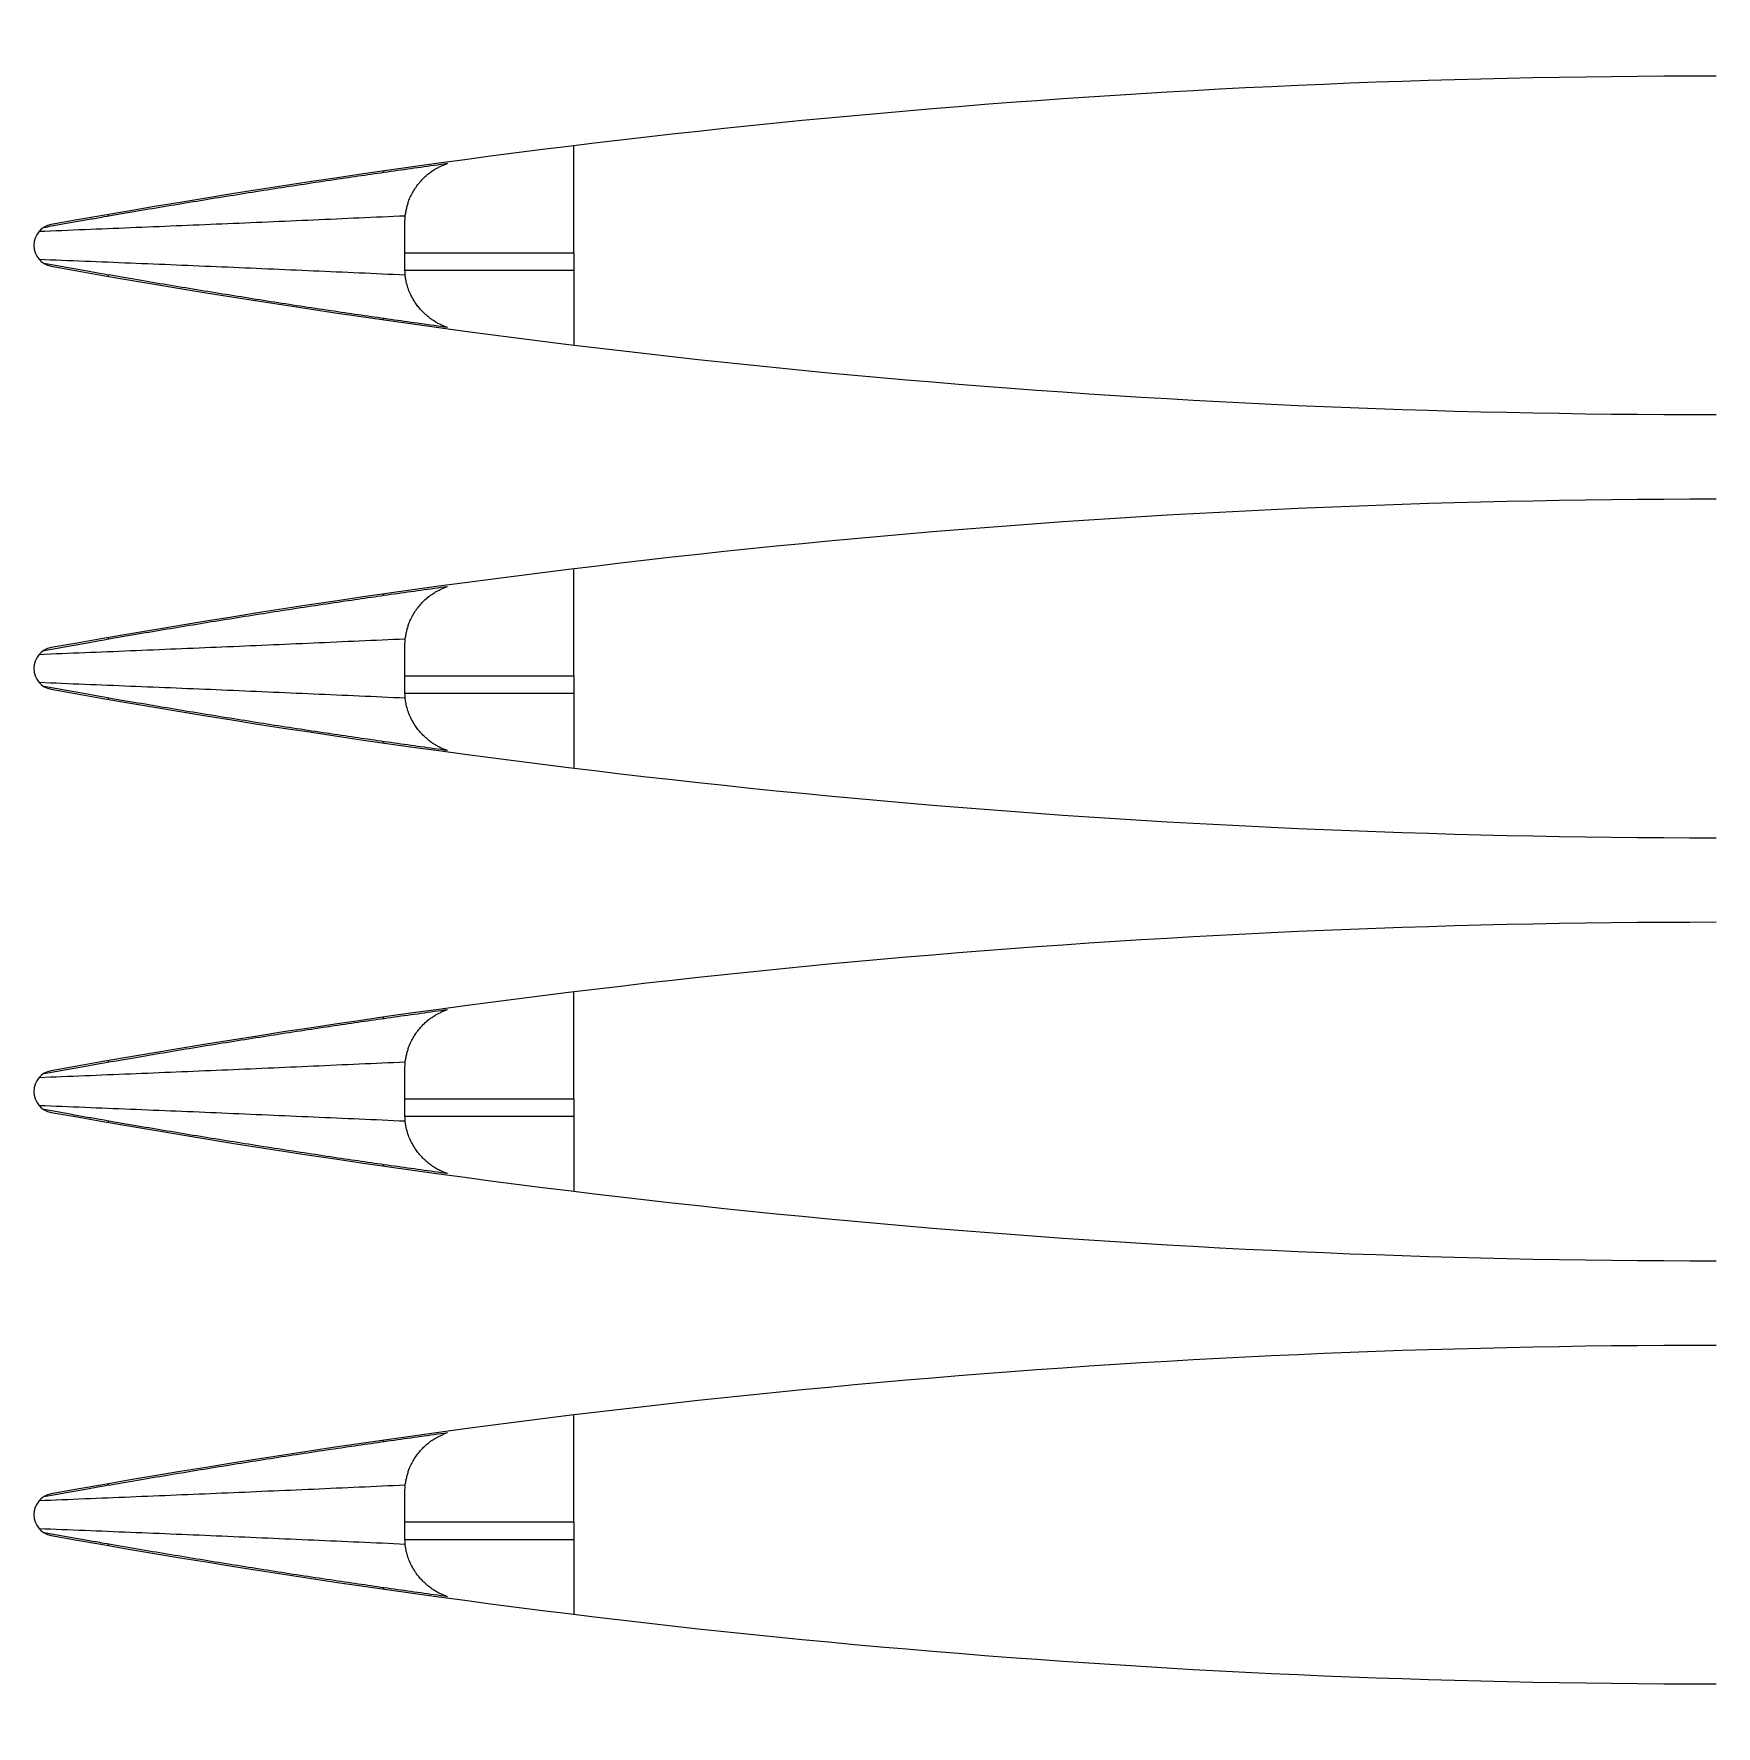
# Model space of a CAD drawing. Header units: metres. Extents: x -101133.8 to -101066.7, y -24899.3 to -24824.7.
# Drawn here: x -101106.78019 to -101106.74042, y -24853.37338 to -24853.33338 of the extents above; entities that cross this region are included whole.
import ezdxf

# ---------------------------------------------------------------- set-up
doc = ezdxf.new("R2010")
doc.units = ezdxf.units.M
doc.header["$LTSCALE"] = 0.2
doc.layers.add('CMT-CVC-MATERIEL', color=30, linetype='Continuous')
doc.layers.add('CMT-VRV1', color=5, linetype='Continuous')

# ---------------------------------------------------------------- blocks, each defined once
blk = doc.blocks.new('Cassette 600x600')
at = {"linetype": 'Continuous', "lineweight": 13}
for p, q in [((-20444.73, 332.832), (-20444.73, 335.361)), ((-20449.23, 334.73), (-20449.23, 334.764)), ((-20455.73, 333.702), (-20455.73, 333.736)), ((-20448.73, 333.527), (-20448.72, 333.7)), ((-20448.73, 332.832), (-20444.73, 332.832)), ((-20444.73, 332.832), (-20444.73, 332.421)), ((-20448.72, 332.31), (-20448.73, 332.483)), ((-20448.726, 332.421), (-20444.73, 332.421)), ((-20444.73, 332.421), (-20444.73, 330.649)), ((-20455.73, 332.274), (-20455.73, 332.308)), ((-20449.23, 331.246), (-20449.23, 331.28)), ((-20444.73, 322.832), (-20444.73, 325.361)), ((-20449.23, 324.73), (-20449.23, 324.764)), ((-20455.73, 323.702), (-20455.73, 323.736)), ((-20448.73, 323.527), (-20448.72, 323.7)), ((-20448.73, 322.832), (-20444.73, 322.832)), ((-20444.73, 322.832), (-20444.73, 322.421)), ((-20448.72, 322.31), (-20448.73, 322.483)), ((-20448.726, 322.421), (-20444.73, 322.421)), ((-20444.73, 322.421), (-20444.73, 320.649)), ((-20455.73, 322.274), (-20455.73, 322.308)), ((-20449.23, 321.246), (-20449.23, 321.28)), ((-20444.73, 312.832), (-20444.73, 315.361)), ((-20449.23, 314.73), (-20449.23, 314.764)), ((-20455.73, 313.702), (-20455.73, 313.736)), ((-20448.73, 313.527), (-20448.72, 313.7)), ((-20448.73, 312.832), (-20444.73, 312.832)), ((-20444.73, 312.832), (-20444.73, 312.421)), ((-20448.72, 312.31), (-20448.73, 312.483)), ((-20448.726, 312.421), (-20444.73, 312.421)), ((-20444.73, 312.421), (-20444.73, 310.649)), ((-20455.73, 312.274), (-20455.73, 312.308)), ((-20449.23, 311.246), (-20449.23, 311.28)), ((-20444.73, 302.832), (-20444.73, 305.361)), ((-20449.23, 304.73), (-20449.23, 304.764)), ((-20455.73, 303.702), (-20455.73, 303.736)), ((-20448.73, 303.527), (-20448.72, 303.7)), ((-20448.73, 302.832), (-20444.73, 302.832)), ((-20444.73, 302.832), (-20444.73, 302.421)), ((-20448.72, 302.31), (-20448.73, 302.483)), ((-20448.726, 302.421), (-20444.73, 302.421)), ((-20444.73, 302.421), (-20444.73, 300.649)), ((-20455.73, 302.274), (-20455.73, 302.308)), ((-20449.23, 301.246), (-20449.23, 301.28))]:
    blk.add_line(p, q, dxfattribs=at)
for centre, radius, start, end in [((-20417.73, 114.505), 222.5, 90, 100.18749), ((-20456.995, 333.005), 0.5, 100.1875, 259.8125), ((-20417.73, 551.505), 222.5, 259.81251, 270), ((-20417.73, 104.505), 222.5, 90, 100.18749), ((-20456.995, 323.005), 0.5, 100.1875, 259.8125), ((-20417.73, 541.505), 222.5, 259.81251, 270), ((-20417.73, 94.505), 222.5, 90, 100.18749), ((-20456.995, 313.005), 0.5, 100.1875, 259.8125), ((-20417.73, 531.505), 222.5, 259.81251, 270), ((-20417.73, 84.505), 222.5, 90, 100.18749), ((-20456.995, 303.005), 0.5, 100.1875, 259.8125), ((-20417.73, 521.505), 222.5, 259.81251, 270)]:
    blk.add_arc(centre, radius, start, end, dxfattribs=at)
for points, knots in [([(-20457.255, 333.432), (-20457.136, 333.453), (-20457.018, 333.475), (-20456.9, 333.496), (-20456.782, 333.517), (-20456.664, 333.538), (-20456.544, 333.559), (-20456.424, 333.581), (-20456.3, 333.602), (-20456.188, 333.622), (-20456.077, 333.642), (-20455.977, 333.66), (-20455.833, 333.685), (-20455.644, 333.718), (-20455.378, 333.764), (-20455.133, 333.806), (-20454.889, 333.848), (-20454.664, 333.886), (-20454.434, 333.924), (-20454.204, 333.963), (-20453.968, 334.002), (-20453.734, 334.04), (-20453.5, 334.079), (-20453.267, 334.117), (-20453.034, 334.154), (-20452.8, 334.192), (-20452.567, 334.229), (-20452.333, 334.266), (-20452.099, 334.303), (-20451.865, 334.34), (-20451.632, 334.376), (-20451.399, 334.412), (-20451.168, 334.447), (-20450.931, 334.483), (-20450.694, 334.519), (-20450.451, 334.555), (-20450.229, 334.588), (-20450.008, 334.621), (-20449.808, 334.65), (-20449.602, 334.679), (-20449.396, 334.709), (-20449.185, 334.739), (-20448.975, 334.769), (-20448.764, 334.799), (-20448.556, 334.828), (-20448.347, 334.857), (-20448.138, 334.887), (-20447.929, 334.916), (-20447.719, 334.945)], [0, 0, 0, 0, 1, 1, 1, 2, 2, 2, 3, 3, 3, 4, 4, 4, 5, 5, 5, 6, 6, 6, 7, 7, 7, 8, 8, 8, 9, 9, 9, 10, 10, 10, 11, 11, 11, 12, 12, 12, 13, 13, 13, 14, 14, 14, 15, 15, 15, 16, 16, 16, 16]), ([(-20448.72, 333.7), (-20448.714, 333.731), (-20448.708, 333.762), (-20448.702, 333.793), (-20448.696, 333.824), (-20448.689, 333.855), (-20448.682, 333.886), (-20448.675, 333.918), (-20448.666, 333.949), (-20448.658, 333.979), (-20448.649, 334.009), (-20448.641, 334.037), (-20448.628, 334.071), (-20448.615, 334.106), (-20448.597, 334.148), (-20448.578, 334.187), (-20448.559, 334.227), (-20448.538, 334.265), (-20448.516, 334.301), (-20448.493, 334.338), (-20448.469, 334.375), (-20448.441, 334.413), (-20448.413, 334.45), (-20448.381, 334.49), (-20448.354, 334.52), (-20448.327, 334.551), (-20448.306, 334.574), (-20448.282, 334.598), (-20448.257, 334.622), (-20448.23, 334.648), (-20448.202, 334.671), (-20448.175, 334.695), (-20448.147, 334.717), (-20448.116, 334.74), (-20448.084, 334.762), (-20448.049, 334.785), (-20448.021, 334.802), (-20447.993, 334.819), (-20447.972, 334.829), (-20447.949, 334.841), (-20447.926, 334.853), (-20447.9, 334.866), (-20447.874, 334.878), (-20447.849, 334.889), (-20447.823, 334.901), (-20447.797, 334.912), (-20447.772, 334.923), (-20447.745, 334.934), (-20447.719, 334.945)], [0, 0, 0, 0, 1, 1, 1, 2, 2, 2, 3, 3, 3, 4, 4, 4, 5, 5, 5, 6, 6, 6, 7, 7, 7, 8, 8, 8, 9, 9, 9, 10, 10, 10, 11, 11, 11, 12, 12, 12, 13, 13, 13, 14, 14, 14, 15, 15, 15, 16, 16, 16, 16]), ([(-20448.72, 333.7), (-20449.081, 333.684), (-20449.442, 333.668), (-20449.803, 333.651), (-20450.164, 333.635), (-20450.525, 333.619), (-20450.885, 333.603), (-20451.246, 333.587), (-20451.607, 333.571), (-20451.968, 333.556), (-20452.329, 333.54), (-20452.69, 333.524), (-20453.05, 333.509), (-20453.411, 333.494), (-20453.771, 333.479), (-20454.132, 333.464), (-20454.492, 333.449), (-20454.852, 333.434), (-20455.212, 333.419), (-20455.573, 333.404), (-20455.933, 333.39), (-20456.293, 333.375), (-20456.653, 333.36), (-20457.014, 333.346), (-20457.374, 333.331)], [0, 0, 0, 0, 1, 1, 1, 2, 2, 2, 3, 3, 3, 4, 4, 4, 5, 5, 5, 6, 6, 6, 7, 7, 7, 8, 8, 8, 8]), ([(-20448.73, 332.483), (-20448.73, 332.503), (-20448.73, 332.524), (-20448.73, 332.544), (-20448.73, 332.565), (-20448.73, 332.585), (-20448.73, 332.606), (-20448.73, 332.627), (-20448.73, 332.648), (-20448.73, 332.669), (-20448.73, 332.69), (-20448.73, 332.711), (-20448.73, 332.733), (-20448.73, 332.755), (-20448.73, 332.777), (-20448.73, 332.799), (-20448.73, 332.822), (-20448.73, 332.844), (-20448.73, 332.867), (-20448.73, 332.89), (-20448.73, 332.912), (-20448.73, 332.935), (-20448.73, 332.958), (-20448.73, 332.981), (-20448.73, 333.004), (-20448.73, 333.028), (-20448.73, 333.051), (-20448.73, 333.074), (-20448.73, 333.097), (-20448.73, 333.12), (-20448.73, 333.142), (-20448.73, 333.165), (-20448.73, 333.188), (-20448.73, 333.21), (-20448.73, 333.232), (-20448.73, 333.254), (-20448.73, 333.276), (-20448.73, 333.298), (-20448.73, 333.319), (-20448.73, 333.341), (-20448.73, 333.362), (-20448.73, 333.383), (-20448.73, 333.404), (-20448.73, 333.425), (-20448.73, 333.445), (-20448.73, 333.466), (-20448.73, 333.486), (-20448.73, 333.507), (-20448.73, 333.527)], [0, 0, 0, 0, 1, 1, 1, 2, 2, 2, 3, 3, 3, 4, 4, 4, 5, 5, 5, 6, 6, 6, 7, 7, 7, 8, 8, 8, 9, 9, 9, 10, 10, 10, 11, 11, 11, 12, 12, 12, 13, 13, 13, 14, 14, 14, 15, 15, 15, 16, 16, 16, 16]), ([(-20457.374, 332.679), (-20457.014, 332.664), (-20456.653, 332.65), (-20456.293, 332.635), (-20455.933, 332.621), (-20455.573, 332.606), (-20455.212, 332.591), (-20454.852, 332.576), (-20454.492, 332.562), (-20454.132, 332.547), (-20453.771, 332.532), (-20453.411, 332.516), (-20453.05, 332.501), (-20452.69, 332.486), (-20452.329, 332.47), (-20451.968, 332.454), (-20451.607, 332.439), (-20451.246, 332.423), (-20450.885, 332.407), (-20450.525, 332.391), (-20450.164, 332.375), (-20449.803, 332.359), (-20449.442, 332.343), (-20449.081, 332.327), (-20448.72, 332.31)], [0, 0, 0, 0, 1, 1, 1, 2, 2, 2, 3, 3, 3, 4, 4, 4, 5, 5, 5, 6, 6, 6, 7, 7, 7, 8, 8, 8, 8]), ([(-20447.719, 331.065), (-20447.929, 331.094), (-20448.138, 331.124), (-20448.347, 331.153), (-20448.556, 331.182), (-20448.764, 331.212), (-20448.975, 331.241), (-20449.185, 331.271), (-20449.396, 331.301), (-20449.602, 331.331), (-20449.808, 331.361), (-20450.008, 331.39), (-20450.229, 331.422), (-20450.451, 331.455), (-20450.694, 331.491), (-20450.931, 331.527), (-20451.168, 331.563), (-20451.399, 331.598), (-20451.632, 331.634), (-20451.865, 331.67), (-20452.099, 331.707), (-20452.333, 331.744), (-20452.567, 331.781), (-20452.8, 331.818), (-20453.034, 331.856), (-20453.267, 331.894), (-20453.5, 331.931), (-20453.734, 331.97), (-20453.968, 332.008), (-20454.204, 332.048), (-20454.434, 332.086), (-20454.664, 332.125), (-20454.888, 332.163), (-20455.133, 332.204), (-20455.378, 332.246), (-20455.644, 332.292), (-20455.833, 332.325), (-20455.977, 332.351), (-20456.077, 332.368), (-20456.188, 332.388), (-20456.3, 332.408), (-20456.424, 332.43), (-20456.544, 332.451), (-20456.664, 332.473), (-20456.782, 332.493), (-20456.9, 332.515), (-20457.018, 332.536), (-20457.136, 332.557), (-20457.255, 332.578)], [0, 0, 0, 0, 1, 1, 1, 2, 2, 2, 3, 3, 3, 4, 4, 4, 5, 5, 5, 6, 6, 6, 7, 7, 7, 8, 8, 8, 9, 9, 9, 10, 10, 10, 11, 11, 11, 12, 12, 12, 13, 13, 13, 14, 14, 14, 15, 15, 15, 16, 16, 16, 16]), ([(-20447.719, 331.065), (-20447.727, 331.068), (-20447.735, 331.071), (-20447.743, 331.074), (-20447.751, 331.077), (-20447.759, 331.08), (-20447.767, 331.083), (-20447.775, 331.086), (-20447.783, 331.089), (-20447.79, 331.092), (-20447.798, 331.095), (-20447.805, 331.098), (-20447.814, 331.101), (-20447.836, 331.111), (-20447.871, 331.126), (-20447.901, 331.141), (-20447.932, 331.156), (-20447.958, 331.17), (-20447.984, 331.186), (-20448.011, 331.202), (-20448.039, 331.219), (-20448.063, 331.235), (-20448.088, 331.251), (-20448.109, 331.266), (-20448.137, 331.288), (-20448.166, 331.311), (-20448.202, 331.34), (-20448.233, 331.368), (-20448.265, 331.397), (-20448.293, 331.424), (-20448.32, 331.453), (-20448.348, 331.483), (-20448.375, 331.514), (-20448.398, 331.543), (-20448.422, 331.571), (-20448.442, 331.598), (-20448.467, 331.635), (-20448.493, 331.672), (-20448.523, 331.72), (-20448.548, 331.767), (-20448.574, 331.813), (-20448.595, 331.857), (-20448.614, 331.902), (-20448.633, 331.946), (-20448.649, 331.99), (-20448.664, 332.039), (-20448.678, 332.088), (-20448.691, 332.142), (-20448.698, 332.178), (-20448.701, 332.19), (-20448.703, 332.2), (-20448.705, 332.211), (-20448.706, 332.221), (-20448.708, 332.233), (-20448.71, 332.244), (-20448.712, 332.255), (-20448.713, 332.266), (-20448.715, 332.277), (-20448.717, 332.288), (-20448.718, 332.299), (-20448.72, 332.31)], [0, 0, 0, 0, 1, 1, 1, 2, 2, 2, 3, 3, 3, 4, 4, 4, 5, 5, 5, 6, 6, 6, 7, 7, 7, 8, 8, 8, 9, 9, 9, 10, 10, 10, 11, 11, 11, 12, 12, 12, 13, 13, 13, 14, 14, 14, 15, 15, 15, 16, 16, 16, 17, 17, 17, 18, 18, 18, 19, 19, 19, 20, 20, 20, 20]), ([(-20457.255, 323.432), (-20457.136, 323.453), (-20457.018, 323.475), (-20456.9, 323.496), (-20456.782, 323.517), (-20456.664, 323.538), (-20456.544, 323.559), (-20456.424, 323.581), (-20456.3, 323.602), (-20456.188, 323.622), (-20456.077, 323.642), (-20455.977, 323.66), (-20455.833, 323.685), (-20455.644, 323.718), (-20455.378, 323.764), (-20455.133, 323.806), (-20454.889, 323.848), (-20454.664, 323.886), (-20454.434, 323.924), (-20454.204, 323.963), (-20453.968, 324.002), (-20453.734, 324.04), (-20453.5, 324.079), (-20453.267, 324.117), (-20453.034, 324.154), (-20452.8, 324.192), (-20452.567, 324.229), (-20452.333, 324.266), (-20452.099, 324.303), (-20451.865, 324.34), (-20451.632, 324.376), (-20451.399, 324.412), (-20451.168, 324.447), (-20450.931, 324.483), (-20450.694, 324.519), (-20450.451, 324.555), (-20450.229, 324.588), (-20450.008, 324.621), (-20449.808, 324.65), (-20449.602, 324.679), (-20449.396, 324.709), (-20449.185, 324.739), (-20448.975, 324.769), (-20448.764, 324.799), (-20448.556, 324.828), (-20448.347, 324.857), (-20448.138, 324.887), (-20447.929, 324.916), (-20447.719, 324.945)], [0, 0, 0, 0, 1, 1, 1, 2, 2, 2, 3, 3, 3, 4, 4, 4, 5, 5, 5, 6, 6, 6, 7, 7, 7, 8, 8, 8, 9, 9, 9, 10, 10, 10, 11, 11, 11, 12, 12, 12, 13, 13, 13, 14, 14, 14, 15, 15, 15, 16, 16, 16, 16]), ([(-20448.72, 323.7), (-20448.714, 323.731), (-20448.708, 323.762), (-20448.702, 323.793), (-20448.696, 323.824), (-20448.689, 323.855), (-20448.682, 323.886), (-20448.675, 323.918), (-20448.666, 323.949), (-20448.658, 323.979), (-20448.649, 324.009), (-20448.641, 324.037), (-20448.628, 324.071), (-20448.615, 324.106), (-20448.597, 324.148), (-20448.578, 324.187), (-20448.559, 324.227), (-20448.538, 324.265), (-20448.516, 324.302), (-20448.493, 324.338), (-20448.469, 324.375), (-20448.441, 324.413), (-20448.413, 324.45), (-20448.381, 324.49), (-20448.354, 324.52), (-20448.327, 324.551), (-20448.306, 324.574), (-20448.282, 324.598), (-20448.257, 324.622), (-20448.23, 324.648), (-20448.202, 324.671), (-20448.175, 324.695), (-20448.147, 324.717), (-20448.116, 324.74), (-20448.084, 324.762), (-20448.049, 324.785), (-20448.021, 324.802), (-20447.993, 324.819), (-20447.972, 324.829), (-20447.949, 324.841), (-20447.926, 324.853), (-20447.9, 324.866), (-20447.874, 324.878), (-20447.849, 324.889), (-20447.823, 324.901), (-20447.797, 324.912), (-20447.772, 324.923), (-20447.745, 324.934), (-20447.719, 324.945)], [0, 0, 0, 0, 1, 1, 1, 2, 2, 2, 3, 3, 3, 4, 4, 4, 5, 5, 5, 6, 6, 6, 7, 7, 7, 8, 8, 8, 9, 9, 9, 10, 10, 10, 11, 11, 11, 12, 12, 12, 13, 13, 13, 14, 14, 14, 15, 15, 15, 16, 16, 16, 16]), ([(-20448.72, 323.7), (-20449.081, 323.684), (-20449.442, 323.668), (-20449.803, 323.651), (-20450.164, 323.635), (-20450.525, 323.619), (-20450.885, 323.603), (-20451.246, 323.587), (-20451.607, 323.571), (-20451.968, 323.556), (-20452.329, 323.54), (-20452.69, 323.524), (-20453.05, 323.509), (-20453.411, 323.494), (-20453.771, 323.479), (-20454.132, 323.464), (-20454.492, 323.449), (-20454.852, 323.434), (-20455.212, 323.419), (-20455.573, 323.404), (-20455.933, 323.39), (-20456.293, 323.375), (-20456.653, 323.36), (-20457.014, 323.346), (-20457.374, 323.331)], [0, 0, 0, 0, 1, 1, 1, 2, 2, 2, 3, 3, 3, 4, 4, 4, 5, 5, 5, 6, 6, 6, 7, 7, 7, 8, 8, 8, 8]), ([(-20448.73, 322.483), (-20448.73, 322.503), (-20448.73, 322.524), (-20448.73, 322.544), (-20448.73, 322.565), (-20448.73, 322.585), (-20448.73, 322.606), (-20448.73, 322.627), (-20448.73, 322.648), (-20448.73, 322.669), (-20448.73, 322.69), (-20448.73, 322.711), (-20448.73, 322.733), (-20448.73, 322.755), (-20448.73, 322.777), (-20448.73, 322.799), (-20448.73, 322.822), (-20448.73, 322.844), (-20448.73, 322.867), (-20448.73, 322.89), (-20448.73, 322.912), (-20448.73, 322.935), (-20448.73, 322.958), (-20448.73, 322.981), (-20448.73, 323.004), (-20448.73, 323.028), (-20448.73, 323.051), (-20448.73, 323.074), (-20448.73, 323.097), (-20448.73, 323.119), (-20448.73, 323.142), (-20448.73, 323.165), (-20448.73, 323.188), (-20448.73, 323.21), (-20448.73, 323.232), (-20448.73, 323.254), (-20448.73, 323.276), (-20448.73, 323.298), (-20448.73, 323.319), (-20448.73, 323.341), (-20448.73, 323.362), (-20448.73, 323.383), (-20448.73, 323.404), (-20448.73, 323.425), (-20448.73, 323.445), (-20448.73, 323.466), (-20448.73, 323.486), (-20448.73, 323.507), (-20448.73, 323.527)], [0, 0, 0, 0, 1, 1, 1, 2, 2, 2, 3, 3, 3, 4, 4, 4, 5, 5, 5, 6, 6, 6, 7, 7, 7, 8, 8, 8, 9, 9, 9, 10, 10, 10, 11, 11, 11, 12, 12, 12, 13, 13, 13, 14, 14, 14, 15, 15, 15, 16, 16, 16, 16]), ([(-20457.374, 322.679), (-20457.014, 322.664), (-20456.653, 322.65), (-20456.293, 322.635), (-20455.933, 322.621), (-20455.573, 322.606), (-20455.212, 322.591), (-20454.852, 322.576), (-20454.492, 322.562), (-20454.132, 322.547), (-20453.771, 322.532), (-20453.411, 322.517), (-20453.05, 322.501), (-20452.69, 322.486), (-20452.329, 322.47), (-20451.968, 322.454), (-20451.607, 322.439), (-20451.246, 322.423), (-20450.885, 322.407), (-20450.525, 322.391), (-20450.164, 322.375), (-20449.803, 322.359), (-20449.442, 322.343), (-20449.081, 322.327), (-20448.72, 322.31)], [0, 0, 0, 0, 1, 1, 1, 2, 2, 2, 3, 3, 3, 4, 4, 4, 5, 5, 5, 6, 6, 6, 7, 7, 7, 8, 8, 8, 8]), ([(-20447.719, 321.065), (-20447.929, 321.094), (-20448.138, 321.124), (-20448.347, 321.153), (-20448.556, 321.182), (-20448.764, 321.212), (-20448.975, 321.241), (-20449.185, 321.271), (-20449.396, 321.301), (-20449.602, 321.331), (-20449.808, 321.361), (-20450.008, 321.39), (-20450.229, 321.422), (-20450.451, 321.455), (-20450.694, 321.491), (-20450.931, 321.527), (-20451.168, 321.563), (-20451.399, 321.598), (-20451.632, 321.634), (-20451.865, 321.67), (-20452.099, 321.707), (-20452.333, 321.744), (-20452.567, 321.781), (-20452.8, 321.818), (-20453.034, 321.856), (-20453.267, 321.894), (-20453.5, 321.931), (-20453.734, 321.97), (-20453.968, 322.008), (-20454.204, 322.048), (-20454.434, 322.086), (-20454.664, 322.125), (-20454.888, 322.163), (-20455.133, 322.204), (-20455.378, 322.246), (-20455.644, 322.292), (-20455.833, 322.325), (-20455.977, 322.351), (-20456.077, 322.368), (-20456.188, 322.388), (-20456.3, 322.408), (-20456.424, 322.43), (-20456.544, 322.451), (-20456.664, 322.473), (-20456.782, 322.493), (-20456.9, 322.515), (-20457.018, 322.536), (-20457.136, 322.557), (-20457.255, 322.578)], [0, 0, 0, 0, 1, 1, 1, 2, 2, 2, 3, 3, 3, 4, 4, 4, 5, 5, 5, 6, 6, 6, 7, 7, 7, 8, 8, 8, 9, 9, 9, 10, 10, 10, 11, 11, 11, 12, 12, 12, 13, 13, 13, 14, 14, 14, 15, 15, 15, 16, 16, 16, 16]), ([(-20447.719, 321.065), (-20447.727, 321.068), (-20447.735, 321.071), (-20447.743, 321.074), (-20447.751, 321.077), (-20447.759, 321.08), (-20447.767, 321.083), (-20447.775, 321.086), (-20447.783, 321.089), (-20447.79, 321.092), (-20447.798, 321.095), (-20447.805, 321.097), (-20447.814, 321.101), (-20447.836, 321.111), (-20447.871, 321.126), (-20447.901, 321.141), (-20447.932, 321.156), (-20447.958, 321.17), (-20447.984, 321.186), (-20448.011, 321.202), (-20448.039, 321.219), (-20448.063, 321.235), (-20448.088, 321.251), (-20448.109, 321.266), (-20448.137, 321.288), (-20448.166, 321.311), (-20448.202, 321.34), (-20448.233, 321.368), (-20448.265, 321.397), (-20448.293, 321.424), (-20448.32, 321.453), (-20448.348, 321.483), (-20448.375, 321.514), (-20448.398, 321.543), (-20448.422, 321.571), (-20448.442, 321.598), (-20448.467, 321.635), (-20448.493, 321.672), (-20448.523, 321.72), (-20448.548, 321.767), (-20448.574, 321.813), (-20448.595, 321.857), (-20448.614, 321.902), (-20448.633, 321.946), (-20448.649, 321.99), (-20448.664, 322.039), (-20448.678, 322.088), (-20448.691, 322.142), (-20448.698, 322.178), (-20448.701, 322.19), (-20448.703, 322.2), (-20448.705, 322.211), (-20448.706, 322.221), (-20448.708, 322.233), (-20448.71, 322.244), (-20448.712, 322.255), (-20448.713, 322.266), (-20448.715, 322.277), (-20448.717, 322.288), (-20448.718, 322.299), (-20448.72, 322.31)], [0, 0, 0, 0, 1, 1, 1, 2, 2, 2, 3, 3, 3, 4, 4, 4, 5, 5, 5, 6, 6, 6, 7, 7, 7, 8, 8, 8, 9, 9, 9, 10, 10, 10, 11, 11, 11, 12, 12, 12, 13, 13, 13, 14, 14, 14, 15, 15, 15, 16, 16, 16, 17, 17, 17, 18, 18, 18, 19, 19, 19, 20, 20, 20, 20]), ([(-20457.255, 313.432), (-20457.136, 313.453), (-20457.018, 313.475), (-20456.9, 313.496), (-20456.782, 313.517), (-20456.664, 313.538), (-20456.544, 313.559), (-20456.424, 313.581), (-20456.3, 313.602), (-20456.188, 313.622), (-20456.077, 313.642), (-20455.977, 313.66), (-20455.833, 313.685), (-20455.644, 313.718), (-20455.378, 313.764), (-20455.133, 313.806), (-20454.889, 313.848), (-20454.664, 313.886), (-20454.434, 313.924), (-20454.204, 313.963), (-20453.968, 314.002), (-20453.734, 314.04), (-20453.5, 314.079), (-20453.267, 314.117), (-20453.034, 314.154), (-20452.8, 314.192), (-20452.567, 314.229), (-20452.333, 314.266), (-20452.099, 314.303), (-20451.865, 314.34), (-20451.632, 314.376), (-20451.399, 314.412), (-20451.168, 314.447), (-20450.931, 314.483), (-20450.694, 314.519), (-20450.451, 314.555), (-20450.229, 314.588), (-20450.008, 314.621), (-20449.808, 314.65), (-20449.602, 314.679), (-20449.396, 314.709), (-20449.185, 314.739), (-20448.975, 314.769), (-20448.764, 314.799), (-20448.556, 314.828), (-20448.347, 314.857), (-20448.138, 314.887), (-20447.929, 314.916), (-20447.719, 314.945)], [0, 0, 0, 0, 1, 1, 1, 2, 2, 2, 3, 3, 3, 4, 4, 4, 5, 5, 5, 6, 6, 6, 7, 7, 7, 8, 8, 8, 9, 9, 9, 10, 10, 10, 11, 11, 11, 12, 12, 12, 13, 13, 13, 14, 14, 14, 15, 15, 15, 16, 16, 16, 16]), ([(-20448.72, 313.7), (-20448.714, 313.731), (-20448.708, 313.762), (-20448.702, 313.793), (-20448.696, 313.824), (-20448.689, 313.855), (-20448.682, 313.886), (-20448.675, 313.918), (-20448.666, 313.949), (-20448.658, 313.979), (-20448.649, 314.009), (-20448.641, 314.037), (-20448.628, 314.071), (-20448.615, 314.106), (-20448.597, 314.148), (-20448.578, 314.187), (-20448.559, 314.227), (-20448.538, 314.265), (-20448.516, 314.302), (-20448.493, 314.338), (-20448.469, 314.375), (-20448.441, 314.413), (-20448.413, 314.45), (-20448.381, 314.49), (-20448.354, 314.52), (-20448.327, 314.551), (-20448.306, 314.574), (-20448.282, 314.598), (-20448.257, 314.622), (-20448.23, 314.648), (-20448.202, 314.671), (-20448.175, 314.695), (-20448.147, 314.717), (-20448.116, 314.74), (-20448.084, 314.762), (-20448.049, 314.785), (-20448.021, 314.802), (-20447.993, 314.819), (-20447.972, 314.829), (-20447.949, 314.841), (-20447.926, 314.853), (-20447.9, 314.866), (-20447.874, 314.878), (-20447.849, 314.889), (-20447.823, 314.901), (-20447.797, 314.912), (-20447.772, 314.923), (-20447.745, 314.934), (-20447.719, 314.945)], [0, 0, 0, 0, 1, 1, 1, 2, 2, 2, 3, 3, 3, 4, 4, 4, 5, 5, 5, 6, 6, 6, 7, 7, 7, 8, 8, 8, 9, 9, 9, 10, 10, 10, 11, 11, 11, 12, 12, 12, 13, 13, 13, 14, 14, 14, 15, 15, 15, 16, 16, 16, 16]), ([(-20448.72, 313.7), (-20449.081, 313.684), (-20449.442, 313.668), (-20449.803, 313.651), (-20450.164, 313.635), (-20450.525, 313.619), (-20450.885, 313.603), (-20451.246, 313.587), (-20451.607, 313.571), (-20451.968, 313.556), (-20452.329, 313.54), (-20452.69, 313.524), (-20453.05, 313.509), (-20453.411, 313.494), (-20453.771, 313.479), (-20454.132, 313.464), (-20454.492, 313.449), (-20454.852, 313.434), (-20455.212, 313.419), (-20455.573, 313.404), (-20455.933, 313.39), (-20456.293, 313.375), (-20456.653, 313.36), (-20457.014, 313.346), (-20457.374, 313.331)], [0, 0, 0, 0, 1, 1, 1, 2, 2, 2, 3, 3, 3, 4, 4, 4, 5, 5, 5, 6, 6, 6, 7, 7, 7, 8, 8, 8, 8]), ([(-20448.73, 312.483), (-20448.73, 312.503), (-20448.73, 312.524), (-20448.73, 312.544), (-20448.73, 312.565), (-20448.73, 312.585), (-20448.73, 312.606), (-20448.73, 312.627), (-20448.73, 312.648), (-20448.73, 312.669), (-20448.73, 312.69), (-20448.73, 312.711), (-20448.73, 312.733), (-20448.73, 312.755), (-20448.73, 312.777), (-20448.73, 312.799), (-20448.73, 312.822), (-20448.73, 312.844), (-20448.73, 312.867), (-20448.73, 312.89), (-20448.73, 312.912), (-20448.73, 312.935), (-20448.73, 312.958), (-20448.73, 312.981), (-20448.73, 313.004), (-20448.73, 313.028), (-20448.73, 313.051), (-20448.73, 313.074), (-20448.73, 313.097), (-20448.73, 313.119), (-20448.73, 313.142), (-20448.73, 313.165), (-20448.73, 313.188), (-20448.73, 313.21), (-20448.73, 313.232), (-20448.73, 313.254), (-20448.73, 313.276), (-20448.73, 313.298), (-20448.73, 313.319), (-20448.73, 313.341), (-20448.73, 313.362), (-20448.73, 313.383), (-20448.73, 313.404), (-20448.73, 313.425), (-20448.73, 313.445), (-20448.73, 313.466), (-20448.73, 313.486), (-20448.73, 313.507), (-20448.73, 313.527)], [0, 0, 0, 0, 1, 1, 1, 2, 2, 2, 3, 3, 3, 4, 4, 4, 5, 5, 5, 6, 6, 6, 7, 7, 7, 8, 8, 8, 9, 9, 9, 10, 10, 10, 11, 11, 11, 12, 12, 12, 13, 13, 13, 14, 14, 14, 15, 15, 15, 16, 16, 16, 16]), ([(-20457.374, 312.679), (-20457.014, 312.664), (-20456.653, 312.65), (-20456.293, 312.635), (-20455.933, 312.621), (-20455.573, 312.606), (-20455.212, 312.591), (-20454.852, 312.576), (-20454.492, 312.562), (-20454.132, 312.547), (-20453.771, 312.532), (-20453.411, 312.517), (-20453.05, 312.501), (-20452.69, 312.486), (-20452.329, 312.47), (-20451.968, 312.454), (-20451.607, 312.439), (-20451.246, 312.423), (-20450.885, 312.407), (-20450.525, 312.391), (-20450.164, 312.375), (-20449.803, 312.359), (-20449.442, 312.343), (-20449.081, 312.327), (-20448.72, 312.31)], [0, 0, 0, 0, 1, 1, 1, 2, 2, 2, 3, 3, 3, 4, 4, 4, 5, 5, 5, 6, 6, 6, 7, 7, 7, 8, 8, 8, 8]), ([(-20447.719, 311.065), (-20447.929, 311.094), (-20448.138, 311.124), (-20448.347, 311.153), (-20448.556, 311.182), (-20448.764, 311.212), (-20448.975, 311.241), (-20449.185, 311.271), (-20449.396, 311.301), (-20449.602, 311.331), (-20449.808, 311.361), (-20450.008, 311.39), (-20450.229, 311.422), (-20450.451, 311.455), (-20450.694, 311.491), (-20450.931, 311.527), (-20451.168, 311.563), (-20451.399, 311.598), (-20451.632, 311.634), (-20451.865, 311.67), (-20452.099, 311.707), (-20452.333, 311.744), (-20452.567, 311.781), (-20452.8, 311.818), (-20453.034, 311.856), (-20453.267, 311.894), (-20453.5, 311.931), (-20453.734, 311.97), (-20453.968, 312.008), (-20454.204, 312.048), (-20454.434, 312.086), (-20454.664, 312.125), (-20454.888, 312.163), (-20455.133, 312.204), (-20455.378, 312.246), (-20455.644, 312.292), (-20455.833, 312.325), (-20455.977, 312.351), (-20456.077, 312.368), (-20456.188, 312.388), (-20456.3, 312.408), (-20456.424, 312.43), (-20456.544, 312.451), (-20456.664, 312.473), (-20456.782, 312.493), (-20456.9, 312.515), (-20457.018, 312.536), (-20457.136, 312.557), (-20457.255, 312.578)], [0, 0, 0, 0, 1, 1, 1, 2, 2, 2, 3, 3, 3, 4, 4, 4, 5, 5, 5, 6, 6, 6, 7, 7, 7, 8, 8, 8, 9, 9, 9, 10, 10, 10, 11, 11, 11, 12, 12, 12, 13, 13, 13, 14, 14, 14, 15, 15, 15, 16, 16, 16, 16]), ([(-20447.719, 311.065), (-20447.727, 311.068), (-20447.735, 311.071), (-20447.743, 311.074), (-20447.751, 311.077), (-20447.759, 311.08), (-20447.767, 311.083), (-20447.775, 311.086), (-20447.783, 311.089), (-20447.79, 311.092), (-20447.798, 311.095), (-20447.805, 311.097), (-20447.814, 311.101), (-20447.836, 311.111), (-20447.871, 311.126), (-20447.901, 311.141), (-20447.932, 311.156), (-20447.958, 311.17), (-20447.984, 311.186), (-20448.011, 311.202), (-20448.039, 311.219), (-20448.063, 311.235), (-20448.088, 311.251), (-20448.109, 311.266), (-20448.137, 311.288), (-20448.166, 311.311), (-20448.202, 311.34), (-20448.233, 311.368), (-20448.265, 311.397), (-20448.293, 311.424), (-20448.32, 311.453), (-20448.348, 311.483), (-20448.375, 311.514), (-20448.398, 311.543), (-20448.422, 311.571), (-20448.442, 311.598), (-20448.467, 311.635), (-20448.493, 311.672), (-20448.523, 311.72), (-20448.548, 311.767), (-20448.574, 311.813), (-20448.595, 311.857), (-20448.614, 311.902), (-20448.633, 311.946), (-20448.649, 311.99), (-20448.664, 312.039), (-20448.678, 312.088), (-20448.691, 312.142), (-20448.698, 312.178), (-20448.701, 312.19), (-20448.703, 312.2), (-20448.705, 312.211), (-20448.706, 312.221), (-20448.708, 312.233), (-20448.71, 312.244), (-20448.712, 312.255), (-20448.713, 312.266), (-20448.715, 312.277), (-20448.717, 312.288), (-20448.718, 312.299), (-20448.72, 312.31)], [0, 0, 0, 0, 1, 1, 1, 2, 2, 2, 3, 3, 3, 4, 4, 4, 5, 5, 5, 6, 6, 6, 7, 7, 7, 8, 8, 8, 9, 9, 9, 10, 10, 10, 11, 11, 11, 12, 12, 12, 13, 13, 13, 14, 14, 14, 15, 15, 15, 16, 16, 16, 17, 17, 17, 18, 18, 18, 19, 19, 19, 20, 20, 20, 20]), ([(-20457.255, 303.432), (-20457.136, 303.453), (-20457.018, 303.475), (-20456.9, 303.496), (-20456.782, 303.517), (-20456.664, 303.538), (-20456.544, 303.559), (-20456.424, 303.581), (-20456.3, 303.602), (-20456.188, 303.622), (-20456.077, 303.642), (-20455.977, 303.66), (-20455.833, 303.685), (-20455.644, 303.718), (-20455.378, 303.764), (-20455.133, 303.806), (-20454.889, 303.848), (-20454.664, 303.886), (-20454.434, 303.924), (-20454.204, 303.963), (-20453.968, 304.002), (-20453.734, 304.04), (-20453.5, 304.079), (-20453.267, 304.117), (-20453.034, 304.154), (-20452.8, 304.192), (-20452.567, 304.229), (-20452.333, 304.266), (-20452.099, 304.303), (-20451.865, 304.34), (-20451.632, 304.376), (-20451.399, 304.412), (-20451.168, 304.447), (-20450.931, 304.483), (-20450.694, 304.519), (-20450.451, 304.555), (-20450.229, 304.588), (-20450.008, 304.621), (-20449.808, 304.65), (-20449.602, 304.679), (-20449.396, 304.709), (-20449.185, 304.739), (-20448.975, 304.769), (-20448.764, 304.799), (-20448.556, 304.828), (-20448.347, 304.857), (-20448.138, 304.887), (-20447.929, 304.916), (-20447.719, 304.945)], [0, 0, 0, 0, 1, 1, 1, 2, 2, 2, 3, 3, 3, 4, 4, 4, 5, 5, 5, 6, 6, 6, 7, 7, 7, 8, 8, 8, 9, 9, 9, 10, 10, 10, 11, 11, 11, 12, 12, 12, 13, 13, 13, 14, 14, 14, 15, 15, 15, 16, 16, 16, 16]), ([(-20448.72, 303.7), (-20448.714, 303.731), (-20448.708, 303.762), (-20448.702, 303.793), (-20448.696, 303.824), (-20448.689, 303.855), (-20448.682, 303.886), (-20448.675, 303.918), (-20448.666, 303.949), (-20448.658, 303.979), (-20448.649, 304.009), (-20448.641, 304.037), (-20448.628, 304.071), (-20448.615, 304.106), (-20448.597, 304.148), (-20448.578, 304.187), (-20448.559, 304.227), (-20448.538, 304.265), (-20448.516, 304.302), (-20448.493, 304.338), (-20448.469, 304.375), (-20448.441, 304.413), (-20448.413, 304.45), (-20448.381, 304.49), (-20448.354, 304.52), (-20448.327, 304.551), (-20448.306, 304.574), (-20448.282, 304.598), (-20448.257, 304.622), (-20448.23, 304.648), (-20448.202, 304.671), (-20448.175, 304.695), (-20448.147, 304.717), (-20448.116, 304.74), (-20448.084, 304.762), (-20448.049, 304.785), (-20448.021, 304.802), (-20447.993, 304.819), (-20447.972, 304.829), (-20447.949, 304.841), (-20447.926, 304.853), (-20447.9, 304.866), (-20447.874, 304.878), (-20447.849, 304.889), (-20447.823, 304.901), (-20447.797, 304.912), (-20447.772, 304.923), (-20447.745, 304.934), (-20447.719, 304.945)], [0, 0, 0, 0, 1, 1, 1, 2, 2, 2, 3, 3, 3, 4, 4, 4, 5, 5, 5, 6, 6, 6, 7, 7, 7, 8, 8, 8, 9, 9, 9, 10, 10, 10, 11, 11, 11, 12, 12, 12, 13, 13, 13, 14, 14, 14, 15, 15, 15, 16, 16, 16, 16]), ([(-20448.72, 303.7), (-20449.081, 303.684), (-20449.442, 303.668), (-20449.803, 303.651), (-20450.164, 303.635), (-20450.525, 303.619), (-20450.885, 303.603), (-20451.246, 303.587), (-20451.607, 303.571), (-20451.968, 303.556), (-20452.329, 303.54), (-20452.69, 303.524), (-20453.05, 303.509), (-20453.411, 303.494), (-20453.771, 303.479), (-20454.132, 303.464), (-20454.492, 303.449), (-20454.852, 303.434), (-20455.212, 303.419), (-20455.573, 303.404), (-20455.933, 303.39), (-20456.293, 303.375), (-20456.653, 303.36), (-20457.014, 303.346), (-20457.374, 303.331)], [0, 0, 0, 0, 1, 1, 1, 2, 2, 2, 3, 3, 3, 4, 4, 4, 5, 5, 5, 6, 6, 6, 7, 7, 7, 8, 8, 8, 8]), ([(-20448.73, 302.483), (-20448.73, 302.503), (-20448.73, 302.524), (-20448.73, 302.544), (-20448.73, 302.565), (-20448.73, 302.585), (-20448.73, 302.606), (-20448.73, 302.627), (-20448.73, 302.648), (-20448.73, 302.669), (-20448.73, 302.69), (-20448.73, 302.711), (-20448.73, 302.733), (-20448.73, 302.755), (-20448.73, 302.777), (-20448.73, 302.799), (-20448.73, 302.822), (-20448.73, 302.844), (-20448.73, 302.867), (-20448.73, 302.89), (-20448.73, 302.912), (-20448.73, 302.935), (-20448.73, 302.958), (-20448.73, 302.981), (-20448.73, 303.004), (-20448.73, 303.028), (-20448.73, 303.051), (-20448.73, 303.074), (-20448.73, 303.097), (-20448.73, 303.119), (-20448.73, 303.142), (-20448.73, 303.165), (-20448.73, 303.188), (-20448.73, 303.21), (-20448.73, 303.232), (-20448.73, 303.254), (-20448.73, 303.276), (-20448.73, 303.298), (-20448.73, 303.319), (-20448.73, 303.341), (-20448.73, 303.362), (-20448.73, 303.383), (-20448.73, 303.404), (-20448.73, 303.425), (-20448.73, 303.445), (-20448.73, 303.466), (-20448.73, 303.486), (-20448.73, 303.507), (-20448.73, 303.527)], [0, 0, 0, 0, 1, 1, 1, 2, 2, 2, 3, 3, 3, 4, 4, 4, 5, 5, 5, 6, 6, 6, 7, 7, 7, 8, 8, 8, 9, 9, 9, 10, 10, 10, 11, 11, 11, 12, 12, 12, 13, 13, 13, 14, 14, 14, 15, 15, 15, 16, 16, 16, 16]), ([(-20457.374, 302.679), (-20457.014, 302.664), (-20456.653, 302.65), (-20456.293, 302.635), (-20455.933, 302.621), (-20455.573, 302.606), (-20455.212, 302.591), (-20454.852, 302.576), (-20454.492, 302.562), (-20454.132, 302.547), (-20453.771, 302.532), (-20453.411, 302.517), (-20453.05, 302.501), (-20452.69, 302.486), (-20452.329, 302.47), (-20451.968, 302.454), (-20451.607, 302.439), (-20451.246, 302.423), (-20450.885, 302.407), (-20450.525, 302.391), (-20450.164, 302.375), (-20449.803, 302.359), (-20449.442, 302.343), (-20449.081, 302.327), (-20448.72, 302.31)], [0, 0, 0, 0, 1, 1, 1, 2, 2, 2, 3, 3, 3, 4, 4, 4, 5, 5, 5, 6, 6, 6, 7, 7, 7, 8, 8, 8, 8]), ([(-20447.719, 301.065), (-20447.929, 301.094), (-20448.138, 301.124), (-20448.347, 301.153), (-20448.556, 301.182), (-20448.764, 301.212), (-20448.975, 301.241), (-20449.185, 301.271), (-20449.396, 301.301), (-20449.602, 301.331), (-20449.808, 301.361), (-20450.008, 301.39), (-20450.229, 301.422), (-20450.451, 301.455), (-20450.694, 301.491), (-20450.931, 301.527), (-20451.168, 301.563), (-20451.399, 301.598), (-20451.632, 301.634), (-20451.865, 301.67), (-20452.099, 301.707), (-20452.333, 301.744), (-20452.567, 301.781), (-20452.8, 301.818), (-20453.034, 301.856), (-20453.267, 301.894), (-20453.5, 301.931), (-20453.734, 301.97), (-20453.968, 302.008), (-20454.204, 302.048), (-20454.434, 302.086), (-20454.664, 302.125), (-20454.888, 302.163), (-20455.133, 302.204), (-20455.378, 302.246), (-20455.644, 302.292), (-20455.833, 302.325), (-20455.977, 302.351), (-20456.077, 302.368), (-20456.188, 302.388), (-20456.3, 302.408), (-20456.424, 302.43), (-20456.544, 302.451), (-20456.664, 302.473), (-20456.782, 302.493), (-20456.9, 302.515), (-20457.018, 302.536), (-20457.136, 302.557), (-20457.255, 302.578)], [0, 0, 0, 0, 1, 1, 1, 2, 2, 2, 3, 3, 3, 4, 4, 4, 5, 5, 5, 6, 6, 6, 7, 7, 7, 8, 8, 8, 9, 9, 9, 10, 10, 10, 11, 11, 11, 12, 12, 12, 13, 13, 13, 14, 14, 14, 15, 15, 15, 16, 16, 16, 16]), ([(-20447.719, 301.065), (-20447.727, 301.068), (-20447.735, 301.071), (-20447.743, 301.074), (-20447.751, 301.077), (-20447.759, 301.08), (-20447.767, 301.083), (-20447.775, 301.086), (-20447.783, 301.089), (-20447.79, 301.092), (-20447.798, 301.095), (-20447.805, 301.097), (-20447.814, 301.101), (-20447.836, 301.111), (-20447.871, 301.126), (-20447.901, 301.141), (-20447.932, 301.156), (-20447.958, 301.17), (-20447.984, 301.186), (-20448.011, 301.202), (-20448.039, 301.219), (-20448.063, 301.235), (-20448.088, 301.251), (-20448.109, 301.266), (-20448.137, 301.288), (-20448.166, 301.311), (-20448.202, 301.34), (-20448.233, 301.368), (-20448.265, 301.397), (-20448.293, 301.424), (-20448.32, 301.453), (-20448.348, 301.483), (-20448.375, 301.514), (-20448.398, 301.543), (-20448.422, 301.571), (-20448.442, 301.598), (-20448.467, 301.635), (-20448.493, 301.672), (-20448.523, 301.72), (-20448.548, 301.767), (-20448.574, 301.813), (-20448.595, 301.857), (-20448.614, 301.902), (-20448.633, 301.946), (-20448.649, 301.99), (-20448.664, 302.039), (-20448.678, 302.088), (-20448.691, 302.142), (-20448.698, 302.178), (-20448.701, 302.19), (-20448.703, 302.2), (-20448.705, 302.211), (-20448.706, 302.221), (-20448.708, 302.233), (-20448.71, 302.244), (-20448.712, 302.255), (-20448.713, 302.266), (-20448.715, 302.277), (-20448.717, 302.288), (-20448.718, 302.299), (-20448.72, 302.31)], [0, 0, 0, 0, 1, 1, 1, 2, 2, 2, 3, 3, 3, 4, 4, 4, 5, 5, 5, 6, 6, 6, 7, 7, 7, 8, 8, 8, 9, 9, 9, 10, 10, 10, 11, 11, 11, 12, 12, 12, 13, 13, 13, 14, 14, 14, 15, 15, 15, 16, 16, 16, 17, 17, 17, 18, 18, 18, 19, 19, 19, 20, 20, 20, 20])]:
    blk.add_open_spline(points, degree=3, knots=knots, dxfattribs=at)

msp = doc.modelspace()

# ---------------------------------------------------------------- linework, layer by layer
at = {"layer": 'CMT-VRV1', "linetype": 'Continuous'}
for points in [[(-101106.774349, -24851.978883), (-101106.774349, -24852.211578), (-101106.653478, -24852.547325), (-101106.163833, -24853.009104), (-101106.163833, -24853.687767), (-101106.275731, -24854.261478), (-101106.116764, -24854.445048)], [(-101106.749349, -24851.978883), (-101106.749349, -24852.207215), (-101106.63198, -24852.533236), (-101106.138833, -24852.998317), (-101106.138833, -24853.690182), (-101106.248862, -24854.254315), (-101106.097866, -24854.428682)]]:
    msp.add_open_spline(points, degree=3, dxfattribs=at)

# ---------------------------------------------------------------- block references
at = {"layer": 'CMT-CVC-MATERIEL', "xscale": 0.001, "yscale": 0.001, "zscale": 0.001}
msp.add_blockref('Cassette 600x600', (-101086.322693, -24853.671381), dxfattribs=at)

doc.saveas('drawing.dxf')
